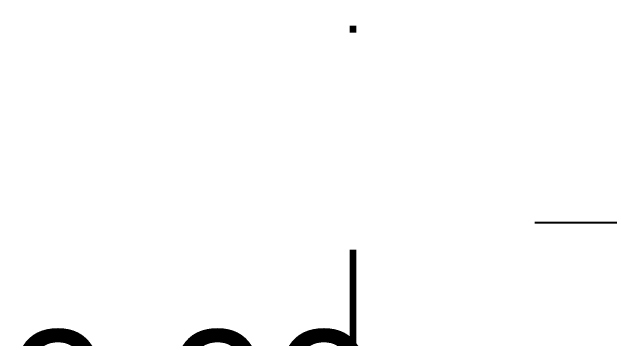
# Model space of a CAD drawing. Header units: metres. Extents: x 47619 to 48001, y 23263 to 23573.
# Drawn here: x 47826.18 to 47834.9, y 23459.89 to 23464.65 of the extents above; entities that cross this region are included whole.
import ezdxf
from ezdxf.enums import TextEntityAlignment as Align

# ---------------------------------------------------------------- set-up
doc = ezdxf.new("R2010")
doc.units = ezdxf.units.M
doc.header["$LTSCALE"] = 0.25
doc.linetypes.add('DIVIDEX2', pattern=[63.5, 25.4, -12.7, 0, -12.7, 0, -12.7])
for name, color, linetype in [('0 @ 1', 7, 'Continuous'), ('SIMB_01', 1, 'Continuous'), ('SIMB_TXT', 1, 'Continuous')]:
    doc.layers.add(name, color=color, linetype=linetype)
doc.layers.add('SIMB_LCT', color=252, linetype='DIVIDEX2', lineweight=100)
doc.styles.add('SIMB', font='arial.ttf')

# ---------------------------------------------------------------- blocks, each defined once
blk = doc.blocks.new('*U71')
at = {"layer": 'SIMB_LCT'}
blk.add_line((-6, 0), (-54.4834, 0), dxfattribs=at)
at = {"layer": 'SIMB_TXT', "style": 'SIMB'}
for tag, height, p in [('000', 3.5, (-2.25, 0)), ('999', 2, (2.5253, 0))]:
    blk.add_attdef(tag, text='', height=height, rotation=90, dxfattribs=at).set_placement(p, align=Align.MIDDLE_CENTER)
blk = doc.blocks.new('*U358')
at = {"layer": '0 @ 1', "rotation": 270}
blk.add_blockref('*U71', (0.7, -4.2885), dxfattribs=at)
blk = doc.blocks.new('PAV_TER')
blk.add_blockref('*U358', (0, 0))
blk = doc.blocks.new('*U314')
at = {"layer": 'SIMB_TXT', "style": 'SIMB'}
blk.add_attdef('00,00', (2.2989, 6.2028), '', height=2, dxfattribs=at)
blk = doc.blocks.new('*U344')
at = {"layer": '0 @ 1'}
blk.add_blockref('*U314', (47823.7766, 23451.8), dxfattribs=at).add_auto_attribs({'00,00': '0,00'})
blk = doc.blocks.new('*U316')
at = {"layer": 'SIMB_01'}
blk.add_line((-1.25, 6.5269), (10.1808, 6.5269), dxfattribs=at)
at = {"layer": 'SIMB_TXT', "style": 'SIMB'}
blk.add_attdef('00,00', (2.2989, 7.1028), '', height=2, dxfattribs=at)
blk = doc.blocks.new('*U346')
at = {"layer": '0 @ 1'}
blk.add_blockref('*U316', (47835.0721, 23455.05), dxfattribs=at)

msp = doc.modelspace()

# ---------------------------------------------------------------- block references
for name, p in [('PAV_TER', (47830.4688, 23420.9628)), ('*U346', (0, 0)), ('*U344', (0, 0))]:
    msp.add_blockref(name, p)

doc.saveas('drawing.dxf')
